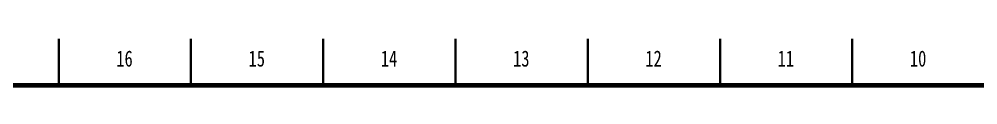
# Model space of a CAD drawing. Header units: millimetres. Extents: x 2 to 1186, y 2 to 838.
# Drawn here: x 379.6 to 742, y 821 to 838.5 of the extents above; entities that cross this region are included whole.
import ezdxf

# ---------------------------------------------------------------- set-up
doc = ezdxf.new("R2010")
doc.units = ezdxf.units.MM
doc.styles.add('SLDTEXTSTYLE0', font='TXT', dxfattribs={"width": 0.75})

msp = doc.modelspace()

# ---------------------------------------------------------------- linework, layer by layer
at = {"color": 7, "linetype": 'Continuous', "lineweight": 35}
for p, q in [((394.5, 821), (394.5, 838.5)), ((444.5, 821), (444.5, 838.5)), ((494.5, 821), (494.5, 838.5)), ((544.5, 821), (544.5, 838.5)), ((594.5, 838.5), (594.5, 821)), ((594.5, 821), (594.5, 838.5)), ((644.5, 821), (644.5, 838.5)), ((694.5, 821), (694.5, 838.5))]:
    msp.add_line(p, q, dxfattribs=at)
at = {"color": 7, "linetype": 'Continuous', "lineweight": 70}
msp.add_line((20, 821), (1169, 821), dxfattribs=at)

# ---------------------------------------------------------------- texts
at = {"color": 7, "linetype": 'Continuous', "lineweight": 0, "char_height": 6.096, "attachment_point": 2, "style": 'SLDTEXTSTYLE0'}
for s, insert in [('16', (419.38, 834.11)), ('15', (469.38, 834.11)), ('14', (519.38, 834.11)), ('13', (569.38, 834.11)), ('12', (619.38, 834.11)), ('11', (669.38, 834.11)), ('10', (719.38, 834.11))]:
    msp.add_mtext(s, dxfattribs=dict(at, insert=insert))

doc.saveas('drawing.dxf')
